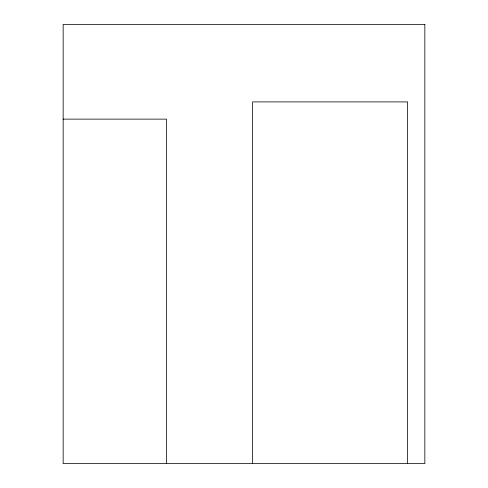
<?xml version="1.0" encoding="UTF-8"?>
<svg xmlns="http://www.w3.org/2000/svg" width="488" height="488" viewBox="0 0 488 488"><rect width="100%" height="100%" fill="white"/><g stroke="black" fill="none" stroke-linecap="round" stroke-linejoin="round"><path stroke-width="0.73" d="M63.153 119.127L166.493 119.127L166.493 463.6M407.626 463.6L407.626 101.907L252.613 101.907L252.613 463.6M424.847 24.4L63.153 24.4L63.153 463.6L424.847 463.6L424.847 24.4"/></g></svg>
